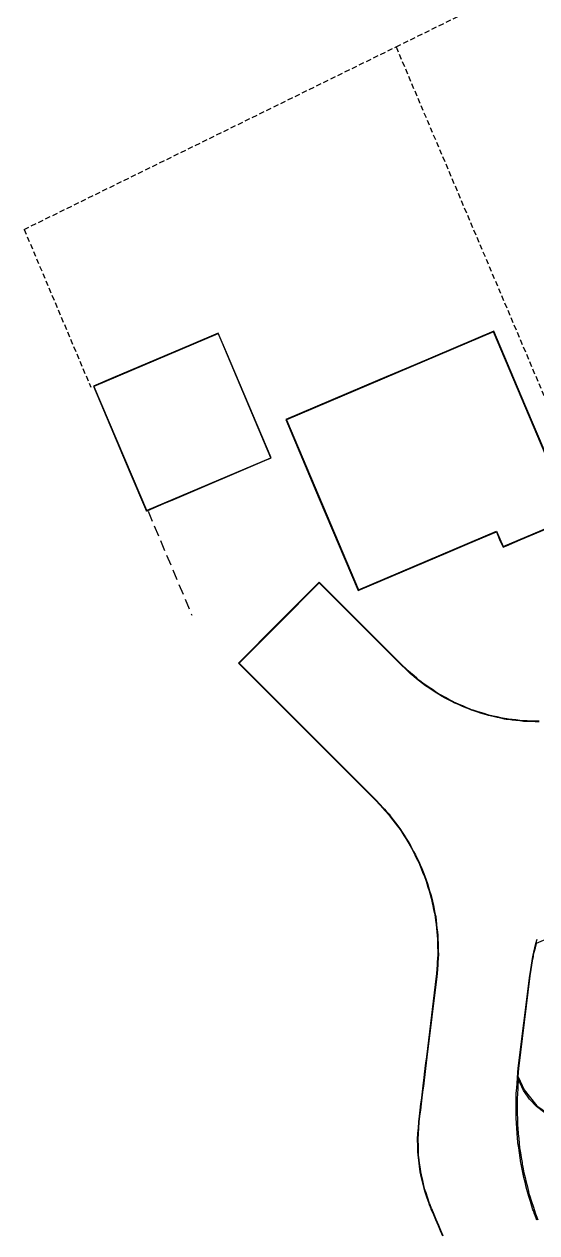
# Model space of a CAD drawing. Header units: metres. Extents: x 337936 to 338461, y 373266 to 374024.
# Drawn here: x 338081.8 to 338106, y 373467.2 to 373524.3 of the extents above; entities that cross this region are included whole.
import ezdxf

# ---------------------------------------------------------------- set-up
doc = ezdxf.new("R2010")
doc.units = ezdxf.units.M
doc.linetypes.add('DASHED2', pattern=[0.375, 0.25, -0.125])
for name, color, linetype in [('3D_LINES', 4, 'Continuous'), ('PLOTS EXTERNAL LEVEL', 3, 'Continuous'), ('PLOTS FFL', 1, 'Continuous')]:
    doc.layers.add(name, color=color, linetype=linetype)
doc.layers.add('GARAGES FFL', color=150, linetype='Continuous', lineweight=0)

msp = doc.modelspace()

# ---------------------------------------------------------------- linework, layer by layer
at = {"layer": '3D_LINES', "linetype": 'DASHED2'}
for points in [[(338099.335, 373523.204, 33.353), (338109.61, 373528.244, 33.38)], [(338081.764, 373514.586, 33.649), (338099.335, 373523.204, 33.353)], [(338106.768, 373505.692, 33.975), (338099.335, 373523.204, 33.353)], [(338081.764, 373514.586, 33.649), (338084.912, 373507.14, 33.825), (338084.912, 373507.14, 33.825)]]:
    msp.add_polyline3d(points, dxfattribs=at)
at = {"layer": '3D_LINES', "linetype": 'DASHED2', "ltscale": 2}
msp.add_polyline3d([(338087.619, 373501.287, 33.85), (338089.682, 373496.384, 33.751)], dxfattribs=at)
at = {"layer": '3D_LINES', "linetype": 'Continuous'}
for points in [[(338106.083, 373491.379, 33.989), (338105.895, 373491.383, 33.99), (338105.71, 373491.387, 33.991), (338105.527, 373491.392, 33.992), (338105.359, 373491.397, 33.993), (338105.346, 373491.398, 33.993), (338105.173, 373491.418, 33.994), (338104.989, 373491.44, 33.995), (338104.806, 373491.461, 33.997), (338104.636, 373491.481, 33.998), (338104.558, 373491.49, 33.998), (338104.532, 373491.493, 33.998), (338104.457, 373491.509, 33.999), (338104.283, 373491.547, 34), (338104.101, 373491.585, 34.001), (338103.922, 373491.624, 34.002), (338103.703, 373491.671, 34.003), (338103.656, 373491.685, 34.003), (338103.49, 373491.738, 34.004), (338103.322, 373491.79, 34.004), (338103.153, 373491.844, 34.005), (338102.962, 373491.904, 34.005), (338102.895, 373491.925, 34.005), (338102.8, 373491.965, 34.006), (338102.639, 373492.033, 34.006), (338102.476, 373492.101, 34.007), (338102.313, 373492.17, 34.007), (338102.129, 373492.248, 34.007), (338102.115, 373492.254, 34.007), (338101.976, 373492.328, 34.007), (338101.821, 373492.412, 34.007), (338101.665, 373492.496, 34.007), (338101.492, 373492.588, 34.006), (338101.338, 373492.675, 34.006), (338101.192, 373492.772, 34.006), (338101.044, 373492.87, 34.005), (338100.896, 373492.969, 34.005), (338100.735, 373493.077, 34.004), (338100.663, 373493.124, 34.003), (338100.594, 373493.181, 34.003), (338100.456, 373493.292, 34.003), (338100.317, 373493.405, 34.002), (338100.178, 373493.518, 34.001), (338100.005, 373493.658, 33.999), (338099.9, 373493.757, 33.998), (338099.77, 373493.88, 33.997), (338099.633, 373494.01, 33.996), (338096.221, 373497.421, 33.956), (338095.702, 373497.94, 33.941), (338095.636, 373497.874, 33.939), (338093.793, 373496.031, 33.884), (338091.884, 373494.122, 33.817), (338095.225, 373490.781, 33.855), (338098.372, 373487.633, 33.892), (338098.717, 373487.256, 33.895), (338098.763, 373487.206, 33.896), (338098.838, 373487.124, 33.896), (338098.975, 373486.974, 33.898), (338099.068, 373486.853, 33.899), (338099.175, 373486.712, 33.9), (338099.283, 373486.571, 33.901), (338099.391, 373486.429, 33.903), (338099.517, 373486.264, 33.906), (338099.595, 373486.14, 33.907), (338099.689, 373485.991, 33.908), (338099.783, 373485.841, 33.911), (338099.878, 373485.69, 33.913), (338099.993, 373485.508, 33.917), (338100.056, 373485.384, 33.919), (338100.136, 373485.227, 33.921), (338100.217, 373485.069, 33.924), (338100.298, 373484.91, 33.928), (338100.399, 373484.713, 33.933), (338100.449, 373484.589, 33.935), (338100.515, 373484.425, 33.938), (338100.582, 373484.26, 33.942), (338100.665, 373484.054, 33.95), (338100.733, 373483.885, 33.954), (338100.784, 373483.717, 33.958), (338100.836, 373483.545, 33.962), (338100.888, 373483.373, 33.966), (338100.941, 373483.201, 33.97), (338100.992, 373483.03, 33.974), (338101.066, 373482.675, 33.982), (338101.102, 373482.5, 33.985), (338101.139, 373482.325, 33.989), (338101.174, 373482.155, 33.992), (338101.195, 373481.973, 33.995), (338101.216, 373481.794, 33.998), (338101.236, 373481.616, 34), (338101.257, 373481.439, 34.003), (338101.277, 373481.268, 34.006), (338101.282, 373481.081, 34.008), (338101.286, 373480.902, 34.01), (338101.291, 373480.723, 34.012), (338101.296, 373480.543, 34.014), (338101.3, 373480.375, 34.016), (338101.288, 373480.187, 34.017), (338101.277, 373480.008, 34.019), (338101.269, 373479.89, 34.02), (338101.243, 373479.484, 34.021), (338101.227, 373479.343, 34.022), (338100.76, 373475.538, 34.041), (338100.726, 373475.265, 34.042), (338100.693, 373474.992, 34.043), (338100.659, 373474.719, 34.044), (338100.641, 373474.568, 34.045), (338100.626, 373474.444, 34.045), (338100.592, 373474.169, 34.044), (338100.557, 373473.885, 34.042), (338100.523, 373473.61, 34.04), (338100.489, 373473.333, 34.037), (338100.451, 373473.024, 34.031), (338100.418, 373472.751, 34.027), (338100.386, 373472.482, 34.023), (338100.384, 373472.457, 34.021), (338100.365, 373472.194, 34.018), (338100.346, 373471.936, 34.014), (338100.342, 373471.879, 34.01), (338100.33, 373471.705, 34.007), (338100.332, 373471.621, 34.007), (338100.34, 373471.339, 34.004), (338100.347, 373471.079, 34.001), (338100.352, 373470.904, 33.999), (338100.365, 373470.801, 33.999), (338100.401, 373470.522, 34), (338100.436, 373470.251, 33.999), (338100.455, 373470.11, 33.996), (338100.486, 373469.973, 33.999), (338100.548, 373469.706, 34.001), (338100.605, 373469.461, 34.004), (338100.636, 373469.33, 34.004), (338100.704, 373469.131, 34.009), (338100.786, 373468.89, 34.015), (338100.873, 373468.633, 34.02), (338100.877, 373468.621, 34.02), (338100.894, 373468.572, 34.021), (338100.97, 373468.389, 34.028), (338100.974, 373468.378, 34.028), (338101.089, 373468.107, 34.036), (338101.189, 373467.871, 34.044), (338101.31, 373467.588, 34.051), (338101.411, 373467.35, 34.058), (338101.515, 373467.105, 34.064)], [(338106.083, 373491.354, 33.989), (338105.895, 373491.358, 33.99), (338105.709, 373491.363, 33.991), (338105.526, 373491.367, 33.992), (338105.358, 373491.372, 33.993), (338105.343, 373491.373, 33.993), (338105.17, 373491.394, 33.994), (338104.986, 373491.415, 33.995), (338104.804, 373491.436, 33.997), (338104.633, 373491.456, 33.998), (338104.555, 373491.465, 33.998), (338104.528, 373491.469, 33.998), (338104.451, 373491.485, 33.999), (338104.278, 373491.522, 34), (338104.096, 373491.561, 34.001), (338103.917, 373491.599, 34.002), (338103.697, 373491.646, 34.003), (338103.648, 373491.662, 34.003), (338103.482, 373491.714, 34.004), (338103.315, 373491.767, 34.004), (338103.146, 373491.82, 34.005), (338102.955, 373491.88, 34.005), (338102.887, 373491.901, 34.005), (338102.791, 373491.942, 34.006), (338102.629, 373492.01, 34.006), (338102.466, 373492.078, 34.007), (338102.303, 373492.147, 34.007), (338102.119, 373492.225, 34.007), (338102.104, 373492.231, 34.007), (338101.965, 373492.306, 34.007), (338101.809, 373492.39, 34.007), (338101.653, 373492.474, 34.007), (338101.48, 373492.567, 34.006), (338101.325, 373492.654, 34.006), (338101.178, 373492.751, 34.006), (338101.031, 373492.85, 34.005), (338100.882, 373492.948, 34.005), (338100.721, 373493.056, 34.004), (338100.648, 373493.104, 34.003), (338100.578, 373493.161, 34.003), (338100.44, 373493.273, 34.003), (338100.301, 373493.386, 34.002), (338100.162, 373493.498, 34.001), (338099.989, 373493.639, 33.999), (338099.883, 373493.739, 33.998), (338099.753, 373493.862, 33.997), (338099.615, 373493.992, 33.996), (338096.204, 373497.404, 33.956), (338095.702, 373497.905, 33.941), (338095.654, 373497.857, 33.939), (338093.811, 373496.013, 33.884), (338091.919, 373494.122, 33.817), (338095.242, 373490.799, 33.855), (338098.39, 373487.651, 33.892), (338098.736, 373487.273, 33.895), (338098.782, 373487.223, 33.896), (338098.857, 373487.14, 33.896), (338098.995, 373486.99, 33.898), (338099.088, 373486.868, 33.899), (338099.195, 373486.727, 33.9), (338099.303, 373486.586, 33.901), (338099.411, 373486.444, 33.903), (338099.537, 373486.278, 33.906), (338099.616, 373486.153, 33.907), (338099.71, 373486.004, 33.908), (338099.804, 373485.854, 33.911), (338099.899, 373485.703, 33.913), (338100.015, 373485.52, 33.917), (338100.078, 373485.395, 33.919), (338100.159, 373485.239, 33.921), (338100.239, 373485.081, 33.924), (338100.321, 373484.922, 33.928), (338100.422, 373484.723, 33.933), (338100.472, 373484.599, 33.935), (338100.538, 373484.435, 33.938), (338100.605, 373484.27, 33.942), (338100.688, 373484.064, 33.95), (338100.757, 373483.893, 33.954), (338100.808, 373483.725, 33.958), (338100.86, 373483.553, 33.962), (338100.912, 373483.38, 33.966), (338100.964, 373483.208, 33.97), (338101.017, 373483.036, 33.974), (338101.09, 373482.68, 33.982), (338101.127, 373482.505, 33.985), (338101.163, 373482.33, 33.989), (338101.199, 373482.159, 33.992), (338101.22, 373481.976, 33.995), (338101.241, 373481.797, 33.998), (338101.261, 373481.619, 34), (338101.282, 373481.441, 34.003), (338101.302, 373481.27, 34.006), (338101.307, 373481.082, 34.008), (338101.311, 373480.902, 34.01), (338101.316, 373480.724, 34.012), (338101.321, 373480.544, 34.014), (338101.325, 373480.375, 34.016), (338101.313, 373480.186, 34.017), (338101.302, 373480.006, 34.019), (338101.294, 373479.888, 34.02), (338101.268, 373479.481, 34.021), (338101.252, 373479.34, 34.022), (338100.785, 373475.535, 34.041), (338100.751, 373475.262, 34.042), (338100.718, 373474.989, 34.043), (338100.684, 373474.716, 34.044), (338100.666, 373474.565, 34.045), (338100.65, 373474.441, 34.045), (338100.617, 373474.166, 34.044), (338100.582, 373473.882, 34.042), (338100.548, 373473.607, 34.04), (338100.514, 373473.33, 34.037), (338100.476, 373473.021, 34.031), (338100.442, 373472.748, 34.027), (338100.411, 373472.48, 34.023), (338100.409, 373472.455, 34.021), (338100.39, 373472.192, 34.018), (338100.371, 373471.934, 34.014), (338100.367, 373471.877, 34.01), (338100.355, 373471.704, 34.007), (338100.357, 373471.622, 34.007), (338100.365, 373471.34, 34.004), (338100.372, 373471.08, 34.001), (338100.377, 373470.906, 33.999), (338100.39, 373470.804, 33.999), (338100.426, 373470.526, 34), (338100.461, 373470.254, 33.999), (338100.479, 373470.114, 33.996), (338100.511, 373469.978, 33.999), (338100.573, 373469.712, 34.001), (338100.63, 373469.466, 34.004), (338100.66, 373469.337, 34.004), (338100.727, 373469.139, 34.009), (338100.809, 373468.898, 34.015), (338100.897, 373468.642, 34.02), (338100.901, 373468.629, 34.02), (338100.918, 373468.581, 34.021), (338100.993, 373468.398, 34.028), (338100.997, 373468.388, 34.028), (338101.112, 373468.117, 34.036), (338101.212, 373467.881, 34.044), (338101.333, 373467.598, 34.051), (338101.434, 373467.36, 34.058), (338101.538, 373467.115, 34.064)], [(338105.963, 373480.9, 33.903), (338119.277, 373486.552, 33.75)], [(338105.981, 373467.832, 33.967), (338105.897, 373468.052, 33.966), (338105.873, 373468.117, 33.965), (338105.813, 373468.273, 33.965), (338105.793, 373468.325, 33.965), (338105.742, 373468.496, 33.963), (338105.674, 373468.722, 33.962), (338105.606, 373468.947, 33.961), (338105.538, 373469.172, 33.96), (338105.507, 373469.278, 33.96), (338105.472, 373469.398, 33.959), (338105.421, 373469.628, 33.958), (338105.37, 373469.858, 33.957), (338105.319, 373470.087, 33.955), (338105.268, 373470.316, 33.954), (338105.234, 373470.48, 33.954), (338105.224, 373470.549, 33.953), (338105.19, 373470.782, 33.952), (338105.156, 373471.014, 33.951), (338105.122, 373471.247, 33.95), (338105.087, 373471.479, 33.949), (338105.08, 373471.529, 33.949), (338105.067, 373471.714, 33.948), (338105.049, 373471.949, 33.946), (338105.032, 373472.183, 33.945), (338105.015, 373472.417, 33.944), (338105, 373472.652, 33.943), (338105, 373472.888, 33.942), (338105, 373473.124, 33.941), (338105, 373473.359, 33.94), (338105, 373473.594, 33.938), (338105, 373473.718, 33.938), (338105.008, 373473.829, 33.937), (338105.025, 373474.064, 33.936), (338105.042, 373474.298, 33.935), (338105.059, 373474.533, 33.934), (338105.08, 373474.812, 33.933), (338105.102, 373475.003, 33.932), (338105.639, 373479.377, 33.91), (338105.687, 373479.668, 33.909), (338105.721, 373479.873, 33.908), (338105.754, 373480.079, 33.907), (338105.788, 373480.284, 33.906), (338105.798, 373480.345, 33.906), (338105.834, 373480.487, 33.905), (338105.884, 373480.689, 33.904), (338105.935, 373480.892, 33.903), (338105.985, 373481.094, 33.902)], [(338105.089, 373474.593, 33.934), (338105.105, 373474.809, 33.933), (338105.127, 373475, 33.932), (338105.664, 373479.373, 33.91), (338105.712, 373479.664, 33.909), (338105.745, 373479.869, 33.908), (338105.779, 373480.074, 33.907), (338105.813, 373480.28, 33.906), (338105.823, 373480.339, 33.906), (338105.858, 373480.481, 33.905), (338105.908, 373480.683, 33.904), (338105.959, 373480.886, 33.903), (338105.963, 373480.9, 33.903)], [(338105.961, 373480.893, 33.903), (338105.961, 373480.893, 33.903)], [(338106.35, 373472.894, 33.904), (338105.961, 373473.194, 33.915), (338105.625, 373473.553, 33.93), (338105.535, 373473.687, 33.936), (338105.352, 373473.961, 33.935), (338105.189, 373474.301, 33.934), (338105.101, 373474.52, 33.933), (338105.076, 373474.052, 33.936), (338105.062, 373473.805, 33.936), (338105.05, 373473.575, 33.937), (338105.042, 373473.427, 33.938), (338105.044, 373473.343, 33.938), (338105.049, 373473.094, 33.939), (338105.053, 373472.861, 33.94), (338105.058, 373472.631, 33.942), (338105.062, 373472.403, 33.943), (338105.063, 373472.333, 33.943), (338105.079, 373472.171, 33.944), (338105.102, 373471.913, 33.945), (338105.123, 373471.687, 33.946), (338105.144, 373471.463, 33.947), (338105.165, 373471.243, 33.949), (338105.203, 373471.011, 33.95), (338105.241, 373470.787, 33.951), (338105.278, 373470.564, 33.952), (338105.291, 373470.486, 33.952), (338105.316, 373470.338, 33.953), (338105.345, 373470.164, 33.954), (338105.367, 373470.074, 33.955), (338105.421, 373469.851, 33.956), (338105.475, 373469.631, 33.957), (338105.528, 373469.413, 33.958), (338105.582, 373469.193, 33.959), (338105.604, 373469.101, 33.959), (338105.644, 373468.975, 33.96), (338105.727, 373468.72, 33.962), (338105.796, 373468.504, 33.963), (338105.913, 373468.143, 33.964), (338105.94, 373468.059, 33.965), (338106.019, 373467.858, 33.966)], [(338105.089, 373474.593, 33.934), (338105.373, 373473.982, 33.935), (338105.98, 373473.226, 33.915), (338106.783, 373472.688, 33.897), (338107.248, 373472.529, 33.895), (338108.224, 373472.484, 33.904), (338108.726, 373472.556, 33.916), (338109.167, 373472.672, 33.933)]]:
    msp.add_polyline3d(points, dxfattribs=at)
at = {"layer": 'GARAGES FFL', "linetype": 'Continuous', "elevation": 34.05}
msp.add_lwpolyline([(338090.921, 373509.663), (338085.068, 373507.179), (338087.55, 373501.332), (338093.403, 373503.816)], close=True, dxfattribs=at)
at = {"layer": 'PLOTS EXTERNAL LEVEL', "linetype": 'Continuous'}
for points in [[(338103.945, 373509.785, 33.975), (338100.221, 373508.204, 34.125), (338098.564, 373507.501, 34.125), (338094.116, 373505.613, 34.05), (338095.704, 373501.872, 34.125), (338097.541, 373497.544, 34.125), (338101.696, 373499.308, 34.275), (338102.801, 373499.777, 34.275), (338104.065, 373500.314, 34.192), (338104.252, 373499.873, 34.184), (338104.394, 373499.598, 34.169), (338104.541, 373499.66, 34.158), (338105.194, 373499.937, 34.115), (338106.952, 373500.684, 34.054), (338106.861, 373500.899, 34.052), (338106.645, 373501.409, 34.023), (338107.37, 373501.716, 33.975), (338105.416, 373506.319, 33.975), (338103.945, 373509.785, 33.975)], [(338090.934, 373509.696, 34.05), (338089.637, 373509.145, 34.001), (338085.955, 373507.583, 33.86), (338085.035, 373507.192, 33.825), (338086.758, 373503.133, 33.773), (338087.536, 373501.299, 33.75), (338087.543, 373501.301, 33.96), (338087.598, 373501.325, 33.969), (338088.366, 373501.651, 33.969), (338088.864, 373501.862, 34.05), (338093.247, 373503.723, 34.05), (338093.248, 373503.723, 33.9), (338093.368, 373503.774, 34.05), (338093.436, 373503.803, 34.05), (338091.72, 373507.845, 34.05), (338091.326, 373508.773, 34.05), (338090.934, 373509.696, 34.05)]]:
    msp.add_polyline3d(points, close=True, dxfattribs=at)
at = {"layer": 'PLOTS FFL', "linetype": 'Continuous', "elevation": 34.275}
msp.add_lwpolyline([(338103.931, 373509.752), (338094.149, 373505.599), (338097.554, 373497.577), (338104.078, 373500.346), (338104.386, 373499.622), (338106.919, 373500.697), (338106.612, 373501.422), (338107.337, 373501.73)], close=True, dxfattribs=at)

doc.saveas('drawing.dxf')
